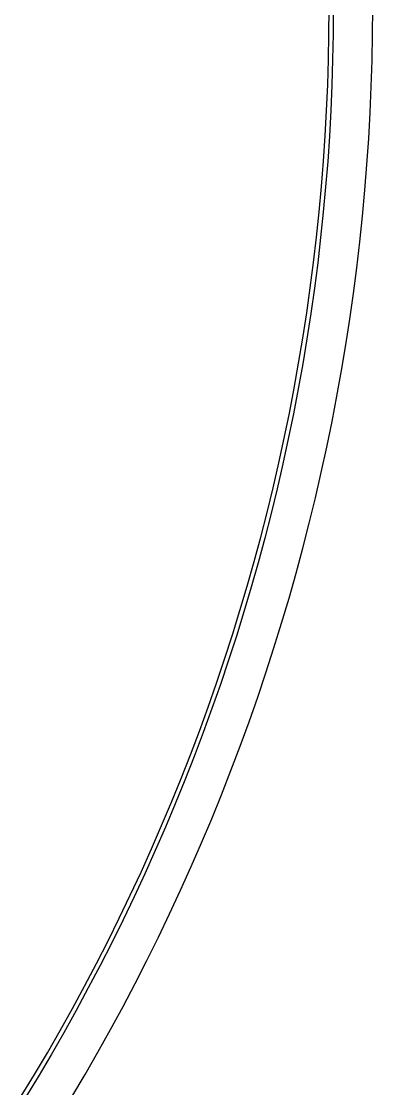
# Model space of a CAD drawing. Extents: x -17 to 130, y -40 to 112.
# Drawn here: x 117.79 to 130.5, y -3.03 to 35.54 of the extents above; entities that cross this region are included whole.
import ezdxf

# ---------------------------------------------------------------- set-up
doc = ezdxf.new("R2010")
doc.units = 0

msp = doc.modelspace()

# ---------------------------------------------------------------- linework, layer by layer
for p, q in [((128.919, 35.0806), (128.925, 36)), ((129.075, 36), (129.069, 35.0787)), ((130.494, 35.0612), (130.5, 36)), ((128.902, 34.1613), (128.919, 35.0806)), ((129.069, 35.0787), (129.052, 34.1576)), ((130.477, 34.1226), (130.494, 35.0612)), ((128.874, 33.2422), (128.902, 34.1613)), ((129.052, 34.1576), (129.024, 33.2367)), ((130.448, 33.1842), (130.477, 34.1226)), ((128.835, 32.3236), (128.874, 33.2422)), ((129.024, 33.2367), (128.985, 32.3163)), ((130.408, 32.2463), (130.448, 33.1842)), ((128.784, 31.4055), (128.835, 32.3236)), ((128.985, 32.3163), (128.934, 31.3963)), ((130.356, 31.309), (130.408, 32.2463)), ((128.722, 30.4882), (128.784, 31.4055)), ((128.934, 31.3963), (128.872, 30.4771)), ((130.293, 30.3723), (130.356, 31.309)), ((128.649, 29.5716), (128.722, 30.4882)), ((128.872, 30.4771), (128.798, 29.5588)), ((130.218, 29.4365), (130.293, 30.3723)), ((128.564, 28.6561), (128.649, 29.5716)), ((128.798, 29.5588), (128.713, 28.6414)), ((130.132, 28.5017), (130.218, 29.4365)), ((128.468, 27.7416), (128.564, 28.6561)), ((128.713, 28.6414), (128.618, 27.7251)), ((130.034, 27.568), (130.132, 28.5017)), ((128.362, 26.8284), (128.468, 27.7416)), ((128.618, 27.7251), (128.51, 26.81)), ((129.925, 26.6356), (130.034, 27.568)), ((128.243, 25.9165), (128.362, 26.8284)), ((128.51, 26.81), (128.392, 25.8964)), ((129.804, 25.7046), (129.925, 26.6356)), ((128.114, 25.0062), (128.243, 25.9165)), ((128.392, 25.8964), (128.262, 24.9842)), ((129.672, 24.7751), (129.804, 25.7046)), ((127.974, 24.0976), (128.114, 25.0062)), ((128.262, 24.9842), (128.122, 24.0737)), ((129.529, 23.8474), (129.672, 24.7751)), ((127.822, 23.1907), (127.974, 24.0976)), ((128.122, 24.0737), (127.97, 23.165)), ((129.374, 22.9214), (129.529, 23.8474)), ((127.659, 22.2858), (127.822, 23.1907)), ((127.97, 23.165), (127.807, 22.2583)), ((129.208, 21.9975), (129.374, 22.9214)), ((127.485, 21.3829), (127.659, 22.2858)), ((127.807, 22.2583), (127.632, 21.3536)), ((129.03, 21.0756), (129.208, 21.9975)), ((127.3, 20.4822), (127.485, 21.3829)), ((127.632, 21.3536), (127.447, 20.4511)), ((128.841, 20.156), (129.03, 21.0756)), ((127.104, 19.5838), (127.3, 20.4822)), ((127.447, 20.4511), (127.251, 19.551)), ((128.641, 19.2388), (128.841, 20.156)), ((126.898, 18.688), (127.104, 19.5838)), ((127.251, 19.551), (127.043, 18.6533)), ((128.43, 18.3241), (128.641, 19.2388)), ((126.68, 17.7947), (126.898, 18.688)), ((127.043, 18.6533), (126.825, 17.7583)), ((128.207, 17.412), (128.43, 18.3241)), ((126.451, 16.9042), (126.68, 17.7947)), ((126.825, 17.7583), (126.596, 16.866)), ((127.974, 16.5028), (128.207, 17.412)), ((126.211, 16.0166), (126.451, 16.9042)), ((126.596, 16.866), (126.355, 15.9765)), ((127.729, 15.5965), (127.974, 16.5028)), ((125.96, 15.1319), (126.211, 16.0166)), ((126.355, 15.9765), (126.104, 15.0901)), ((127.473, 14.6933), (127.729, 15.5965)), ((125.699, 14.2504), (125.96, 15.1319)), ((126.104, 15.0901), (125.842, 14.2069)), ((127.206, 13.7932), (127.473, 14.6933)), ((125.426, 13.3722), (125.699, 14.2504)), ((125.842, 14.2069), (125.569, 13.3269)), ((126.928, 12.8965), (127.206, 13.7932)), ((125.143, 12.4974), (125.426, 13.3722)), ((125.569, 13.3269), (125.286, 12.4503)), ((126.639, 12.0034), (126.928, 12.8965)), ((124.85, 11.6261), (125.143, 12.4974)), ((125.286, 12.4503), (124.991, 11.5773)), ((126.339, 11.1138), (126.639, 12.0034)), ((124.545, 10.7585), (124.85, 11.6261)), ((124.991, 11.5773), (124.686, 10.708)), ((126.028, 10.2279), (126.339, 11.1138)), ((124.23, 9.89473), (124.545, 10.7585)), ((124.686, 10.708), (124.371, 9.84247)), ((125.706, 9.34598), (126.028, 10.2279)), ((123.904, 9.03487), (124.23, 9.89473)), ((124.371, 9.84247), (124.044, 8.98088)), ((125.374, 8.46803), (125.706, 9.34598)), ((123.568, 8.17906), (123.904, 9.03487)), ((124.044, 8.98088), (123.708, 8.12337)), ((123.222, 7.32745), (123.568, 8.17906)), ((123.708, 8.12337), (123.36, 7.27005)), ((125.031, 7.59424), (125.374, 8.46803)), ((124.677, 6.72473), (125.031, 7.59424)), ((122.865, 6.48015), (123.222, 7.32745)), ((123.36, 7.27005), (123.002, 6.42105)), ((124.312, 5.85962), (124.677, 6.72473)), ((122.497, 5.6373), (122.865, 6.48015)), ((123.002, 6.42105), (122.634, 5.57651)), ((123.937, 4.99904), (124.312, 5.85962)), ((122.119, 4.79903), (122.497, 5.6373)), ((122.634, 5.57651), (122.256, 4.73656)), ((121.731, 3.96544), (122.119, 4.79903)), ((122.256, 4.73656), (121.867, 3.90131)), ((123.551, 4.14314), (123.937, 4.99904)), ((121.333, 3.13669), (121.731, 3.96544)), ((121.867, 3.90131), (121.468, 3.07089)), ((123.155, 3.29204), (123.551, 4.14314)), ((120.925, 2.31288), (121.333, 3.13669)), ((122.749, 2.44586), (123.155, 3.29204)), ((121.468, 3.07089), (121.059, 2.24544)), ((122.332, 1.60474), (122.749, 2.44586)), ((120.506, 1.49414), (120.925, 2.31288)), ((121.059, 2.24544), (120.64, 1.42506)), ((121.904, 0.7688), (122.332, 1.60474)), ((120.078, 0.6806), (120.506, 1.49414)), ((120.64, 1.42506), (120.21, 0.60989)), ((119.64, -0.12761), (120.078, 0.6806)), ((120.21, 0.60989), (119.771, -0.19994)), ((121.467, -0.06184), (121.904, 0.7688)), ((119.191, -0.93039), (119.64, -0.12761)), ((119.771, -0.19994), (119.322, -1.00433)), ((121.019, -0.88705), (121.467, -0.06184)), ((118.733, -1.7276), (119.191, -0.93039)), ((119.322, -1.00433), (118.863, -1.80313)), ((120.562, -1.70671), (121.019, -0.88705)), ((118.265, -2.51915), (118.733, -1.7276)), ((118.863, -1.80313), (118.394, -2.59625)), ((120.094, -2.52068), (120.562, -1.70671)), ((117.788, -3.30487), (118.265, -2.51915)), ((118.394, -2.59625), (117.915, -3.38356)), ((119.616, -3.32886), (120.094, -2.52068))]:
    msp.add_line(p, q)

doc.saveas('drawing.dxf')
